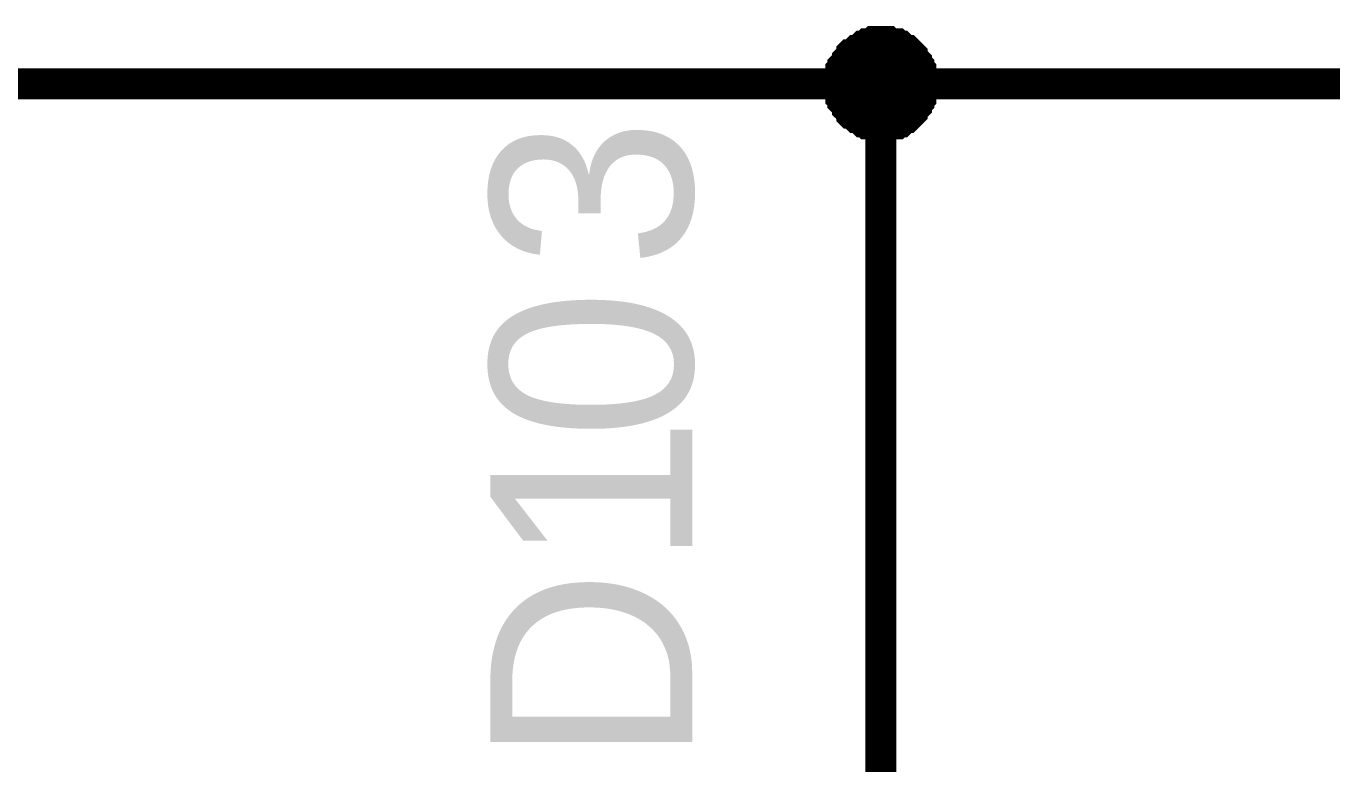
# Model space of a CAD drawing. Header units: millimetres. Extents: x 0 to 20.9, y 0 to 9.5.
# Drawn here: x 16.6745 to 17.1717, y 4.3408 to 4.6216 of the extents above; entities that cross this region are included whole.
import ezdxf

# ---------------------------------------------------------------- set-up
doc = ezdxf.new("R2010")
doc.units = ezdxf.units.MM
doc.header["$MEASUREMENT"] = 0
doc.layers.add('Sheet', color=255, linetype='Continuous')

msp = doc.modelspace()

# ---------------------------------------------------------------- linework, layer by layer
at = {"layer": 'Sheet'}
for points, const_width in [([(16.97995, 4.59963), (16.97995, 4.60047), (16.97995, 4.6013), (16.97995, 4.60297), (16.97995, 4.60381), (16.98079, 4.60464), (16.98079, 4.60548), (16.98079, 4.60631), (16.98162, 4.60715), (16.98162, 4.60798), (16.98246, 4.60882), (16.98329, 4.60966), (16.98329, 4.61049), (16.98413, 4.61133), (16.98496, 4.61216), (16.98496, 4.613), (16.9858, 4.61383), (16.98663, 4.61467), (16.98747, 4.61467), (16.9883, 4.6155), (16.98914, 4.61634), (16.98997, 4.61634), (16.99081, 4.61717), (16.99165, 4.61801), (16.99248, 4.61801), (16.99332, 4.61884), (16.99415, 4.61884), (16.99499, 4.61884), (16.99582, 4.61968), (16.99666, 4.61968), (16.99833, 4.61968), (16.99916, 4.61968), (17, 4.61968)], 0.0039), ([(16.97995, 4.59963), (16.97995, 4.60047), (16.97995, 4.6013), (16.97995, 4.60297), (16.97995, 4.60381), (16.98079, 4.60464), (16.98079, 4.60548), (16.98079, 4.60631), (16.98162, 4.60715), (16.98162, 4.60798), (16.98246, 4.60882), (16.98329, 4.60966), (16.98329, 4.61049), (16.98413, 4.61133), (16.98496, 4.61216), (16.98496, 4.613), (16.9858, 4.61383), (16.98663, 4.61467), (16.98747, 4.61467), (16.9883, 4.6155), (16.98914, 4.61634), (16.98997, 4.61634), (16.99081, 4.61717), (16.99165, 4.61801), (16.99248, 4.61801), (16.99332, 4.61884), (16.99415, 4.61884), (16.99499, 4.61884), (16.99582, 4.61968), (16.99666, 4.61968), (16.99833, 4.61968), (16.99916, 4.61968), (17, 4.61968)], 0.0039), ([(16.97995, 4.59963), (16.97995, 4.60047), (16.97995, 4.6013), (16.97995, 4.60297), (16.97995, 4.60381), (16.98079, 4.60464), (16.98079, 4.60548), (16.98079, 4.60631), (16.98162, 4.60715), (16.98162, 4.60798), (16.98246, 4.60882), (16.98329, 4.60966), (16.98329, 4.61049), (16.98413, 4.61133), (16.98496, 4.61216), (16.98496, 4.613), (16.9858, 4.61383), (16.98663, 4.61467), (16.98747, 4.61467), (16.9883, 4.6155), (16.98914, 4.61634), (16.98997, 4.61634), (16.99081, 4.61717), (16.99165, 4.61801), (16.99248, 4.61801), (16.99332, 4.61884), (16.99415, 4.61884), (16.99499, 4.61884), (16.99582, 4.61968), (16.99666, 4.61968), (16.99833, 4.61968), (16.99916, 4.61968), (17, 4.61968)], 0.0039), ([(16.97995, 4.59963), (16.97995, 4.60047), (16.97995, 4.6013), (16.97995, 4.60297), (16.97995, 4.60381), (16.98079, 4.60464), (16.98079, 4.60548), (16.98079, 4.60631), (16.98162, 4.60715), (16.98162, 4.60798), (16.98246, 4.60882), (16.98329, 4.60966), (16.98329, 4.61049), (16.98413, 4.61133), (16.98496, 4.61216), (16.98496, 4.613), (16.9858, 4.61383), (16.98663, 4.61467), (16.98747, 4.61467), (16.9883, 4.6155), (16.98914, 4.61634), (16.98997, 4.61634), (16.99081, 4.61717), (16.99165, 4.61801), (16.99248, 4.61801), (16.99332, 4.61884), (16.99415, 4.61884), (16.99499, 4.61884), (16.99582, 4.61968), (16.99666, 4.61968), (16.99833, 4.61968), (16.99916, 4.61968), (17, 4.61968)], 0.0039), ([(16.97995, 4.59963), (16.97995, 4.60047), (16.97995, 4.6013), (16.97995, 4.60297), (16.97995, 4.60381), (16.98079, 4.60464), (16.98079, 4.60548), (16.98079, 4.60631), (16.98162, 4.60715), (16.98162, 4.60798), (16.98246, 4.60882), (16.98329, 4.60966), (16.98329, 4.61049), (16.98413, 4.61133), (16.98496, 4.61216), (16.98496, 4.613), (16.9858, 4.61383), (16.98663, 4.61467), (16.98747, 4.61467), (16.9883, 4.6155), (16.98914, 4.61634), (16.98997, 4.61634), (16.99081, 4.61717), (16.99165, 4.61801), (16.99248, 4.61801), (16.99332, 4.61884), (16.99415, 4.61884), (16.99499, 4.61884), (16.99582, 4.61968), (16.99666, 4.61968), (16.99833, 4.61968), (16.99916, 4.61968), (17, 4.61968)], 0.0039), ([(16.97995, 4.59963), (16.97995, 4.60047), (16.97995, 4.6013), (16.97995, 4.60297), (16.97995, 4.60381), (16.98079, 4.60464), (16.98079, 4.60548), (16.98079, 4.60631), (16.98162, 4.60715), (16.98162, 4.60798), (16.98246, 4.60882), (16.98329, 4.60966), (16.98329, 4.61049), (16.98413, 4.61133), (16.98496, 4.61216), (16.98496, 4.613), (16.9858, 4.61383), (16.98663, 4.61467), (16.98747, 4.61467), (16.9883, 4.6155), (16.98914, 4.61634), (16.98997, 4.61634), (16.99081, 4.61717), (16.99165, 4.61801), (16.99248, 4.61801), (16.99332, 4.61884), (16.99415, 4.61884), (16.99499, 4.61884), (16.99582, 4.61968), (16.99666, 4.61968), (16.99833, 4.61968), (16.99916, 4.61968), (17, 4.61968)], 0.0039), ([(16.97995, 4.59963), (16.97995, 4.60047), (16.97995, 4.6013), (16.97995, 4.60297), (16.97995, 4.60381), (16.98079, 4.60464), (16.98079, 4.60548), (16.98079, 4.60631), (16.98162, 4.60715), (16.98162, 4.60798), (16.98246, 4.60882), (16.98329, 4.60966), (16.98329, 4.61049), (16.98413, 4.61133), (16.98496, 4.61216), (16.98496, 4.613), (16.9858, 4.61383), (16.98663, 4.61467), (16.98747, 4.61467), (16.9883, 4.6155), (16.98914, 4.61634), (16.98997, 4.61634), (16.99081, 4.61717), (16.99165, 4.61801), (16.99248, 4.61801), (16.99332, 4.61884), (16.99415, 4.61884), (16.99499, 4.61884), (16.99582, 4.61968), (16.99666, 4.61968), (16.99833, 4.61968), (16.99916, 4.61968), (17, 4.61968)], 0.0039), ([(16.97995, 4.59963), (16.97995, 4.60047), (16.97995, 4.6013), (16.97995, 4.60297), (16.97995, 4.60381), (16.98079, 4.60464), (16.98079, 4.60548), (16.98079, 4.60631), (16.98162, 4.60715), (16.98162, 4.60798), (16.98246, 4.60882), (16.98329, 4.60966), (16.98329, 4.61049), (16.98413, 4.61133), (16.98496, 4.61216), (16.98496, 4.613), (16.9858, 4.61383), (16.98663, 4.61467), (16.98747, 4.61467), (16.9883, 4.6155), (16.98914, 4.61634), (16.98997, 4.61634), (16.99081, 4.61717), (16.99165, 4.61801), (16.99248, 4.61801), (16.99332, 4.61884), (16.99415, 4.61884), (16.99499, 4.61884), (16.99582, 4.61968), (16.99666, 4.61968), (16.99833, 4.61968), (16.99916, 4.61968), (17, 4.61968)], 0.0039), ([(17, 4.61968), (17, 4.61968)], 0.0039), ([(17, 4.61968), (17.00083, 4.61968), (17.00251, 4.61968), (17.00334, 4.61968), (17.00418, 4.61968), (17.00501, 4.61884), (17.00585, 4.61884), (17.00752, 4.61884), (17.00835, 4.61801), (17.00919, 4.61801), (17.01002, 4.61717), (17.01086, 4.61634), (17.01169, 4.61634), (17.01253, 4.6155), (17.01337, 4.61467), (17.01337, 4.61467), (17.0142, 4.61383), (17.01504, 4.613), (17.01587, 4.61216), (17.01587, 4.61133), (17.01671, 4.61049), (17.01754, 4.60966), (17.01754, 4.60882), (17.01838, 4.60798), (17.01838, 4.60715), (17.01921, 4.60631), (17.01921, 4.60548), (17.01921, 4.60464), (17.02005, 4.60381), (17.02005, 4.60297), (17.02005, 4.6013), (17.02005, 4.60047), (17.02005, 4.59963)], 0.0039), ([(17, 4.61968), (17, 4.61968)], 0.0039), ([(17, 4.61968), (17.00083, 4.61968), (17.00251, 4.61968), (17.00334, 4.61968), (17.00418, 4.61968), (17.00501, 4.61884), (17.00585, 4.61884), (17.00752, 4.61884), (17.00835, 4.61801), (17.00919, 4.61801), (17.01002, 4.61717), (17.01086, 4.61634), (17.01169, 4.61634), (17.01253, 4.6155), (17.01337, 4.61467), (17.01337, 4.61467), (17.0142, 4.61383), (17.01504, 4.613), (17.01587, 4.61216), (17.01587, 4.61133), (17.01671, 4.61049), (17.01754, 4.60966), (17.01754, 4.60882), (17.01838, 4.60798), (17.01838, 4.60715), (17.01921, 4.60631), (17.01921, 4.60548), (17.01921, 4.60464), (17.02005, 4.60381), (17.02005, 4.60297), (17.02005, 4.6013), (17.02005, 4.60047), (17.02005, 4.59963)], 0.0039), ([(17, 4.61968), (17, 4.61968)], 0.0039), ([(17, 4.61968), (17.00083, 4.61968), (17.00251, 4.61968), (17.00334, 4.61968), (17.00418, 4.61968), (17.00501, 4.61884), (17.00585, 4.61884), (17.00752, 4.61884), (17.00835, 4.61801), (17.00919, 4.61801), (17.01002, 4.61717), (17.01086, 4.61634), (17.01169, 4.61634), (17.01253, 4.6155), (17.01337, 4.61467), (17.01337, 4.61467), (17.0142, 4.61383), (17.01504, 4.613), (17.01587, 4.61216), (17.01587, 4.61133), (17.01671, 4.61049), (17.01754, 4.60966), (17.01754, 4.60882), (17.01838, 4.60798), (17.01838, 4.60715), (17.01921, 4.60631), (17.01921, 4.60548), (17.01921, 4.60464), (17.02005, 4.60381), (17.02005, 4.60297), (17.02005, 4.6013), (17.02005, 4.60047), (17.02005, 4.59963)], 0.0039), ([(17, 4.61968), (17, 4.61968)], 0.0039), ([(17, 4.61968), (17.00083, 4.61968), (17.00251, 4.61968), (17.00334, 4.61968), (17.00418, 4.61968), (17.00501, 4.61884), (17.00585, 4.61884), (17.00752, 4.61884), (17.00835, 4.61801), (17.00919, 4.61801), (17.01002, 4.61717), (17.01086, 4.61634), (17.01169, 4.61634), (17.01253, 4.6155), (17.01337, 4.61467), (17.01337, 4.61467), (17.0142, 4.61383), (17.01504, 4.613), (17.01587, 4.61216), (17.01587, 4.61133), (17.01671, 4.61049), (17.01754, 4.60966), (17.01754, 4.60882), (17.01838, 4.60798), (17.01838, 4.60715), (17.01921, 4.60631), (17.01921, 4.60548), (17.01921, 4.60464), (17.02005, 4.60381), (17.02005, 4.60297), (17.02005, 4.6013), (17.02005, 4.60047), (17.02005, 4.59963)], 0.0039), ([(17, 4.61968), (17, 4.61968)], 0.0039), ([(17, 4.61968), (17.00083, 4.61968), (17.00251, 4.61968), (17.00334, 4.61968), (17.00418, 4.61968), (17.00501, 4.61884), (17.00585, 4.61884), (17.00752, 4.61884), (17.00835, 4.61801), (17.00919, 4.61801), (17.01002, 4.61717), (17.01086, 4.61634), (17.01169, 4.61634), (17.01253, 4.6155), (17.01337, 4.61467), (17.01337, 4.61467), (17.0142, 4.61383), (17.01504, 4.613), (17.01587, 4.61216), (17.01587, 4.61133), (17.01671, 4.61049), (17.01754, 4.60966), (17.01754, 4.60882), (17.01838, 4.60798), (17.01838, 4.60715), (17.01921, 4.60631), (17.01921, 4.60548), (17.01921, 4.60464), (17.02005, 4.60381), (17.02005, 4.60297), (17.02005, 4.6013), (17.02005, 4.60047), (17.02005, 4.59963)], 0.0039), ([(17, 4.61968), (17, 4.61968)], 0.0039), ([(17, 4.61968), (17.00083, 4.61968), (17.00251, 4.61968), (17.00334, 4.61968), (17.00418, 4.61968), (17.00501, 4.61884), (17.00585, 4.61884), (17.00752, 4.61884), (17.00835, 4.61801), (17.00919, 4.61801), (17.01002, 4.61717), (17.01086, 4.61634), (17.01169, 4.61634), (17.01253, 4.6155), (17.01337, 4.61467), (17.01337, 4.61467), (17.0142, 4.61383), (17.01504, 4.613), (17.01587, 4.61216), (17.01587, 4.61133), (17.01671, 4.61049), (17.01754, 4.60966), (17.01754, 4.60882), (17.01838, 4.60798), (17.01838, 4.60715), (17.01921, 4.60631), (17.01921, 4.60548), (17.01921, 4.60464), (17.02005, 4.60381), (17.02005, 4.60297), (17.02005, 4.6013), (17.02005, 4.60047), (17.02005, 4.59963)], 0.0039), ([(17, 4.61968), (17, 4.61968)], 0.0039), ([(17, 4.61968), (17.00083, 4.61968), (17.00251, 4.61968), (17.00334, 4.61968), (17.00418, 4.61968), (17.00501, 4.61884), (17.00585, 4.61884), (17.00752, 4.61884), (17.00835, 4.61801), (17.00919, 4.61801), (17.01002, 4.61717), (17.01086, 4.61634), (17.01169, 4.61634), (17.01253, 4.6155), (17.01337, 4.61467), (17.01337, 4.61467), (17.0142, 4.61383), (17.01504, 4.613), (17.01587, 4.61216), (17.01587, 4.61133), (17.01671, 4.61049), (17.01754, 4.60966), (17.01754, 4.60882), (17.01838, 4.60798), (17.01838, 4.60715), (17.01921, 4.60631), (17.01921, 4.60548), (17.01921, 4.60464), (17.02005, 4.60381), (17.02005, 4.60297), (17.02005, 4.6013), (17.02005, 4.60047), (17.02005, 4.59963)], 0.0039), ([(17, 4.61968), (17, 4.61968)], 0.0039), ([(17, 4.61968), (17.00083, 4.61968), (17.00251, 4.61968), (17.00334, 4.61968), (17.00418, 4.61968), (17.00501, 4.61884), (17.00585, 4.61884), (17.00752, 4.61884), (17.00835, 4.61801), (17.00919, 4.61801), (17.01002, 4.61717), (17.01086, 4.61634), (17.01169, 4.61634), (17.01253, 4.6155), (17.01337, 4.61467), (17.01337, 4.61467), (17.0142, 4.61383), (17.01504, 4.613), (17.01587, 4.61216), (17.01587, 4.61133), (17.01671, 4.61049), (17.01754, 4.60966), (17.01754, 4.60882), (17.01838, 4.60798), (17.01838, 4.60715), (17.01921, 4.60631), (17.01921, 4.60548), (17.01921, 4.60464), (17.02005, 4.60381), (17.02005, 4.60297), (17.02005, 4.6013), (17.02005, 4.60047), (17.02005, 4.59963)], 0.0039), ([(10.40049, 4.59963), (11.00029, 4.59963), (11.40044, 4.59963), (12.00025, 4.59963), (12.40039, 4.59963), (13.0002, 4.59963), (13.40034, 4.59963), (14.00015, 4.59963), (14.40029, 4.59963), (15.0001, 4.59963), (15.40025, 4.59963), (16.00005, 4.59963), (16.4002, 4.59963), (17, 4.59963), (17.40015, 4.59963), (17.99995, 4.59963), (18.4001, 4.59963), (19.00074, 4.59963), (19.40005, 4.59963), (19.40005, 4.39997)], 0.0118), ([(17, 4.59963), (17, 4.39997)], 0.0118), ([(17, 4.57958), (16.99916, 4.57958), (16.99833, 4.57958), (16.99666, 4.57958), (16.99582, 4.57958), (16.99499, 4.58042), (16.99415, 4.58042), (16.99332, 4.58042), (16.99248, 4.58125), (16.99165, 4.58125), (16.99081, 4.58209), (16.98997, 4.58292), (16.98914, 4.58292), (16.9883, 4.58376), (16.98747, 4.58459), (16.98663, 4.58459), (16.9858, 4.58543), (16.98496, 4.58626), (16.98496, 4.5871), (16.98413, 4.58794), (16.98329, 4.58877), (16.98329, 4.58961), (16.98246, 4.59044), (16.98162, 4.59128), (16.98162, 4.59211), (16.98079, 4.59295), (16.98079, 4.59378), (16.98079, 4.59462), (16.97995, 4.59545), (16.97995, 4.59629), (16.97995, 4.59796), (16.97995, 4.5988), (16.97995, 4.59963)], 0.0039), ([(16.97995, 4.59963), (16.97995, 4.59963)], 0.0039), ([(17, 4.57958), (16.99916, 4.57958), (16.99833, 4.57958), (16.99666, 4.57958), (16.99582, 4.57958), (16.99499, 4.58042), (16.99415, 4.58042), (16.99332, 4.58042), (16.99248, 4.58125), (16.99165, 4.58125), (16.99081, 4.58209), (16.98997, 4.58292), (16.98914, 4.58292), (16.9883, 4.58376), (16.98747, 4.58459), (16.98663, 4.58459), (16.9858, 4.58543), (16.98496, 4.58626), (16.98496, 4.5871), (16.98413, 4.58794), (16.98329, 4.58877), (16.98329, 4.58961), (16.98246, 4.59044), (16.98162, 4.59128), (16.98162, 4.59211), (16.98079, 4.59295), (16.98079, 4.59378), (16.98079, 4.59462), (16.97995, 4.59545), (16.97995, 4.59629), (16.97995, 4.59796), (16.97995, 4.5988), (16.97995, 4.59963)], 0.0039), ([(16.97995, 4.59963), (16.97995, 4.59963)], 0.0039), ([(17, 4.57958), (16.99916, 4.57958), (16.99833, 4.57958), (16.99666, 4.57958), (16.99582, 4.57958), (16.99499, 4.58042), (16.99415, 4.58042), (16.99332, 4.58042), (16.99248, 4.58125), (16.99165, 4.58125), (16.99081, 4.58209), (16.98997, 4.58292), (16.98914, 4.58292), (16.9883, 4.58376), (16.98747, 4.58459), (16.98663, 4.58459), (16.9858, 4.58543), (16.98496, 4.58626), (16.98496, 4.5871), (16.98413, 4.58794), (16.98329, 4.58877), (16.98329, 4.58961), (16.98246, 4.59044), (16.98162, 4.59128), (16.98162, 4.59211), (16.98079, 4.59295), (16.98079, 4.59378), (16.98079, 4.59462), (16.97995, 4.59545), (16.97995, 4.59629), (16.97995, 4.59796), (16.97995, 4.5988), (16.97995, 4.59963)], 0.0039), ([(16.97995, 4.59963), (16.97995, 4.59963)], 0.0039), ([(17, 4.57958), (16.99916, 4.57958), (16.99833, 4.57958), (16.99666, 4.57958), (16.99582, 4.57958), (16.99499, 4.58042), (16.99415, 4.58042), (16.99332, 4.58042), (16.99248, 4.58125), (16.99165, 4.58125), (16.99081, 4.58209), (16.98997, 4.58292), (16.98914, 4.58292), (16.9883, 4.58376), (16.98747, 4.58459), (16.98663, 4.58459), (16.9858, 4.58543), (16.98496, 4.58626), (16.98496, 4.5871), (16.98413, 4.58794), (16.98329, 4.58877), (16.98329, 4.58961), (16.98246, 4.59044), (16.98162, 4.59128), (16.98162, 4.59211), (16.98079, 4.59295), (16.98079, 4.59378), (16.98079, 4.59462), (16.97995, 4.59545), (16.97995, 4.59629), (16.97995, 4.59796), (16.97995, 4.5988), (16.97995, 4.59963)], 0.0039), ([(16.97995, 4.59963), (16.97995, 4.59963)], 0.0039), ([(17, 4.57958), (16.99916, 4.57958), (16.99833, 4.57958), (16.99666, 4.57958), (16.99582, 4.57958), (16.99499, 4.58042), (16.99415, 4.58042), (16.99332, 4.58042), (16.99248, 4.58125), (16.99165, 4.58125), (16.99081, 4.58209), (16.98997, 4.58292), (16.98914, 4.58292), (16.9883, 4.58376), (16.98747, 4.58459), (16.98663, 4.58459), (16.9858, 4.58543), (16.98496, 4.58626), (16.98496, 4.5871), (16.98413, 4.58794), (16.98329, 4.58877), (16.98329, 4.58961), (16.98246, 4.59044), (16.98162, 4.59128), (16.98162, 4.59211), (16.98079, 4.59295), (16.98079, 4.59378), (16.98079, 4.59462), (16.97995, 4.59545), (16.97995, 4.59629), (16.97995, 4.59796), (16.97995, 4.5988), (16.97995, 4.59963)], 0.0039), ([(16.97995, 4.59963), (16.97995, 4.59963)], 0.0039), ([(17, 4.57958), (16.99916, 4.57958), (16.99833, 4.57958), (16.99666, 4.57958), (16.99582, 4.57958), (16.99499, 4.58042), (16.99415, 4.58042), (16.99332, 4.58042), (16.99248, 4.58125), (16.99165, 4.58125), (16.99081, 4.58209), (16.98997, 4.58292), (16.98914, 4.58292), (16.9883, 4.58376), (16.98747, 4.58459), (16.98663, 4.58459), (16.9858, 4.58543), (16.98496, 4.58626), (16.98496, 4.5871), (16.98413, 4.58794), (16.98329, 4.58877), (16.98329, 4.58961), (16.98246, 4.59044), (16.98162, 4.59128), (16.98162, 4.59211), (16.98079, 4.59295), (16.98079, 4.59378), (16.98079, 4.59462), (16.97995, 4.59545), (16.97995, 4.59629), (16.97995, 4.59796), (16.97995, 4.5988), (16.97995, 4.59963)], 0.0039), ([(16.97995, 4.59963), (16.97995, 4.59963)], 0.0039), ([(17, 4.57958), (16.99916, 4.57958), (16.99833, 4.57958), (16.99666, 4.57958), (16.99582, 4.57958), (16.99499, 4.58042), (16.99415, 4.58042), (16.99332, 4.58042), (16.99248, 4.58125), (16.99165, 4.58125), (16.99081, 4.58209), (16.98997, 4.58292), (16.98914, 4.58292), (16.9883, 4.58376), (16.98747, 4.58459), (16.98663, 4.58459), (16.9858, 4.58543), (16.98496, 4.58626), (16.98496, 4.5871), (16.98413, 4.58794), (16.98329, 4.58877), (16.98329, 4.58961), (16.98246, 4.59044), (16.98162, 4.59128), (16.98162, 4.59211), (16.98079, 4.59295), (16.98079, 4.59378), (16.98079, 4.59462), (16.97995, 4.59545), (16.97995, 4.59629), (16.97995, 4.59796), (16.97995, 4.5988), (16.97995, 4.59963)], 0.0039), ([(16.97995, 4.59963), (16.97995, 4.59963)], 0.0039), ([(17, 4.57958), (16.99916, 4.57958), (16.99833, 4.57958), (16.99666, 4.57958), (16.99582, 4.57958), (16.99499, 4.58042), (16.99415, 4.58042), (16.99332, 4.58042), (16.99248, 4.58125), (16.99165, 4.58125), (16.99081, 4.58209), (16.98997, 4.58292), (16.98914, 4.58292), (16.9883, 4.58376), (16.98747, 4.58459), (16.98663, 4.58459), (16.9858, 4.58543), (16.98496, 4.58626), (16.98496, 4.5871), (16.98413, 4.58794), (16.98329, 4.58877), (16.98329, 4.58961), (16.98246, 4.59044), (16.98162, 4.59128), (16.98162, 4.59211), (16.98079, 4.59295), (16.98079, 4.59378), (16.98079, 4.59462), (16.97995, 4.59545), (16.97995, 4.59629), (16.97995, 4.59796), (16.97995, 4.5988), (16.97995, 4.59963)], 0.0039), ([(16.97995, 4.59963), (16.97995, 4.59963)], 0.0039), ([(17.02005, 4.59963), (17.02005, 4.5988), (17.02005, 4.59796), (17.02005, 4.59629), (17.02005, 4.59545), (17.01921, 4.59462), (17.01921, 4.59378), (17.01921, 4.59295), (17.01838, 4.59211), (17.01838, 4.59128), (17.01754, 4.59044), (17.01754, 4.58961), (17.01671, 4.58877), (17.01587, 4.58794), (17.01587, 4.5871), (17.01504, 4.58626), (17.0142, 4.58543), (17.01337, 4.58459), (17.01337, 4.58459), (17.01253, 4.58376), (17.01169, 4.58292), (17.01086, 4.58292), (17.01002, 4.58209), (17.00919, 4.58125), (17.00835, 4.58125), (17.00752, 4.58042), (17.00585, 4.58042), (17.00501, 4.58042), (17.00418, 4.57958), (17.00334, 4.57958), (17.00251, 4.57958), (17.00083, 4.57958), (17, 4.57958)], 0.0039), ([(17.02005, 4.59963), (17.02005, 4.5988), (17.02005, 4.59796), (17.02005, 4.59629), (17.02005, 4.59545), (17.01921, 4.59462), (17.01921, 4.59378), (17.01921, 4.59295), (17.01838, 4.59211), (17.01838, 4.59128), (17.01754, 4.59044), (17.01754, 4.58961), (17.01671, 4.58877), (17.01587, 4.58794), (17.01587, 4.5871), (17.01504, 4.58626), (17.0142, 4.58543), (17.01337, 4.58459), (17.01337, 4.58459), (17.01253, 4.58376), (17.01169, 4.58292), (17.01086, 4.58292), (17.01002, 4.58209), (17.00919, 4.58125), (17.00835, 4.58125), (17.00752, 4.58042), (17.00585, 4.58042), (17.00501, 4.58042), (17.00418, 4.57958), (17.00334, 4.57958), (17.00251, 4.57958), (17.00083, 4.57958), (17, 4.57958)], 0.0039), ([(17.02005, 4.59963), (17.02005, 4.5988), (17.02005, 4.59796), (17.02005, 4.59629), (17.02005, 4.59545), (17.01921, 4.59462), (17.01921, 4.59378), (17.01921, 4.59295), (17.01838, 4.59211), (17.01838, 4.59128), (17.01754, 4.59044), (17.01754, 4.58961), (17.01671, 4.58877), (17.01587, 4.58794), (17.01587, 4.5871), (17.01504, 4.58626), (17.0142, 4.58543), (17.01337, 4.58459), (17.01337, 4.58459), (17.01253, 4.58376), (17.01169, 4.58292), (17.01086, 4.58292), (17.01002, 4.58209), (17.00919, 4.58125), (17.00835, 4.58125), (17.00752, 4.58042), (17.00585, 4.58042), (17.00501, 4.58042), (17.00418, 4.57958), (17.00334, 4.57958), (17.00251, 4.57958), (17.00083, 4.57958), (17, 4.57958)], 0.0039), ([(17.02005, 4.59963), (17.02005, 4.5988), (17.02005, 4.59796), (17.02005, 4.59629), (17.02005, 4.59545), (17.01921, 4.59462), (17.01921, 4.59378), (17.01921, 4.59295), (17.01838, 4.59211), (17.01838, 4.59128), (17.01754, 4.59044), (17.01754, 4.58961), (17.01671, 4.58877), (17.01587, 4.58794), (17.01587, 4.5871), (17.01504, 4.58626), (17.0142, 4.58543), (17.01337, 4.58459), (17.01337, 4.58459), (17.01253, 4.58376), (17.01169, 4.58292), (17.01086, 4.58292), (17.01002, 4.58209), (17.00919, 4.58125), (17.00835, 4.58125), (17.00752, 4.58042), (17.00585, 4.58042), (17.00501, 4.58042), (17.00418, 4.57958), (17.00334, 4.57958), (17.00251, 4.57958), (17.00083, 4.57958), (17, 4.57958)], 0.0039), ([(17.02005, 4.59963), (17.02005, 4.5988), (17.02005, 4.59796), (17.02005, 4.59629), (17.02005, 4.59545), (17.01921, 4.59462), (17.01921, 4.59378), (17.01921, 4.59295), (17.01838, 4.59211), (17.01838, 4.59128), (17.01754, 4.59044), (17.01754, 4.58961), (17.01671, 4.58877), (17.01587, 4.58794), (17.01587, 4.5871), (17.01504, 4.58626), (17.0142, 4.58543), (17.01337, 4.58459), (17.01337, 4.58459), (17.01253, 4.58376), (17.01169, 4.58292), (17.01086, 4.58292), (17.01002, 4.58209), (17.00919, 4.58125), (17.00835, 4.58125), (17.00752, 4.58042), (17.00585, 4.58042), (17.00501, 4.58042), (17.00418, 4.57958), (17.00334, 4.57958), (17.00251, 4.57958), (17.00083, 4.57958), (17, 4.57958)], 0.0039), ([(17.02005, 4.59963), (17.02005, 4.5988), (17.02005, 4.59796), (17.02005, 4.59629), (17.02005, 4.59545), (17.01921, 4.59462), (17.01921, 4.59378), (17.01921, 4.59295), (17.01838, 4.59211), (17.01838, 4.59128), (17.01754, 4.59044), (17.01754, 4.58961), (17.01671, 4.58877), (17.01587, 4.58794), (17.01587, 4.5871), (17.01504, 4.58626), (17.0142, 4.58543), (17.01337, 4.58459), (17.01337, 4.58459), (17.01253, 4.58376), (17.01169, 4.58292), (17.01086, 4.58292), (17.01002, 4.58209), (17.00919, 4.58125), (17.00835, 4.58125), (17.00752, 4.58042), (17.00585, 4.58042), (17.00501, 4.58042), (17.00418, 4.57958), (17.00334, 4.57958), (17.00251, 4.57958), (17.00083, 4.57958), (17, 4.57958)], 0.0039), ([(17.02005, 4.59963), (17.02005, 4.5988), (17.02005, 4.59796), (17.02005, 4.59629), (17.02005, 4.59545), (17.01921, 4.59462), (17.01921, 4.59378), (17.01921, 4.59295), (17.01838, 4.59211), (17.01838, 4.59128), (17.01754, 4.59044), (17.01754, 4.58961), (17.01671, 4.58877), (17.01587, 4.58794), (17.01587, 4.5871), (17.01504, 4.58626), (17.0142, 4.58543), (17.01337, 4.58459), (17.01337, 4.58459), (17.01253, 4.58376), (17.01169, 4.58292), (17.01086, 4.58292), (17.01002, 4.58209), (17.00919, 4.58125), (17.00835, 4.58125), (17.00752, 4.58042), (17.00585, 4.58042), (17.00501, 4.58042), (17.00418, 4.57958), (17.00334, 4.57958), (17.00251, 4.57958), (17.00083, 4.57958), (17, 4.57958)], 0.0039), ([(17.02005, 4.59963), (17.02005, 4.5988), (17.02005, 4.59796), (17.02005, 4.59629), (17.02005, 4.59545), (17.01921, 4.59462), (17.01921, 4.59378), (17.01921, 4.59295), (17.01838, 4.59211), (17.01838, 4.59128), (17.01754, 4.59044), (17.01754, 4.58961), (17.01671, 4.58877), (17.01587, 4.58794), (17.01587, 4.5871), (17.01504, 4.58626), (17.0142, 4.58543), (17.01337, 4.58459), (17.01337, 4.58459), (17.01253, 4.58376), (17.01169, 4.58292), (17.01086, 4.58292), (17.01002, 4.58209), (17.00919, 4.58125), (17.00835, 4.58125), (17.00752, 4.58042), (17.00585, 4.58042), (17.00501, 4.58042), (17.00418, 4.57958), (17.00334, 4.57958), (17.00251, 4.57958), (17.00083, 4.57958), (17, 4.57958)], 0.0039), ([(17.02005, 4.59963), (17.02005, 4.59963), (17.02005, 4.59963), (17.02005, 4.59963), (17.02005, 4.59963), (17.02005, 4.59963), (17.02005, 4.59963), (17.02005, 4.59963), (17.02005, 4.59963), (17.02005, 4.59963), (17.02005, 4.59963), (17.02005, 4.59963), (17.02005, 4.59963), (17.02005, 4.59963), (17.02005, 4.59963), (17.02005, 4.59963), (17.02005, 4.59963), (17.02005, 4.59963), (17.02005, 4.59963), (17.02005, 4.59963), (17.02005, 4.59963), (17.02005, 4.59963), (17.02005, 4.59963), (17.02005, 4.59963), (17.02005, 4.59963), (17.02005, 4.59963), (17.02005, 4.59963), (17.02005, 4.59963), (17.02005, 4.59963), (17.02005, 4.59963), (17.02005, 4.59963), (17.02005, 4.59963), (17.02005, 4.59963)], 0.0039), ([(17.02005, 4.59963), (17.02005, 4.59963)], 0.0039), ([(17.02005, 4.59963), (17.02005, 4.59963), (17.02005, 4.59963), (17.02005, 4.59963), (17.02005, 4.59963), (17.02005, 4.59963), (17.02005, 4.59963), (17.02005, 4.59963), (17.02005, 4.59963), (17.02005, 4.59963), (17.02005, 4.59963), (17.02005, 4.59963), (17.02005, 4.59963), (17.02005, 4.59963), (17.02005, 4.59963), (17.02005, 4.59963), (17.02005, 4.59963), (17.02005, 4.59963), (17.02005, 4.59963), (17.02005, 4.59963), (17.02005, 4.59963), (17.02005, 4.59963), (17.02005, 4.59963), (17.02005, 4.59963), (17.02005, 4.59963), (17.02005, 4.59963), (17.02005, 4.59963), (17.02005, 4.59963), (17.02005, 4.59963), (17.02005, 4.59963), (17.02005, 4.59963), (17.02005, 4.59963), (17.02005, 4.59963)], 0.0039), ([(17.02005, 4.59963), (17.02005, 4.59963)], 0.0039), ([(17.02005, 4.59963), (17.02005, 4.59963), (17.02005, 4.59963), (17.02005, 4.59963), (17.02005, 4.59963), (17.02005, 4.59963), (17.02005, 4.59963), (17.02005, 4.59963), (17.02005, 4.59963), (17.02005, 4.59963), (17.02005, 4.59963), (17.02005, 4.59963), (17.02005, 4.59963), (17.02005, 4.59963), (17.02005, 4.59963), (17.02005, 4.59963), (17.02005, 4.59963), (17.02005, 4.59963), (17.02005, 4.59963), (17.02005, 4.59963), (17.02005, 4.59963), (17.02005, 4.59963), (17.02005, 4.59963), (17.02005, 4.59963), (17.02005, 4.59963), (17.02005, 4.59963), (17.02005, 4.59963), (17.02005, 4.59963), (17.02005, 4.59963), (17.02005, 4.59963), (17.02005, 4.59963), (17.02005, 4.59963), (17.02005, 4.59963)], 0.0039), ([(17.02005, 4.59963), (17.02005, 4.59963)], 0.0039), ([(17.02005, 4.59963), (17.02005, 4.59963), (17.02005, 4.59963), (17.02005, 4.59963), (17.02005, 4.59963), (17.02005, 4.59963), (17.02005, 4.59963), (17.02005, 4.59963), (17.02005, 4.59963), (17.02005, 4.59963), (17.02005, 4.59963), (17.02005, 4.59963), (17.02005, 4.59963), (17.02005, 4.59963), (17.02005, 4.59963), (17.02005, 4.59963), (17.02005, 4.59963), (17.02005, 4.59963), (17.02005, 4.59963), (17.02005, 4.59963), (17.02005, 4.59963), (17.02005, 4.59963), (17.02005, 4.59963), (17.02005, 4.59963), (17.02005, 4.59963), (17.02005, 4.59963), (17.02005, 4.59963), (17.02005, 4.59963), (17.02005, 4.59963), (17.02005, 4.59963), (17.02005, 4.59963), (17.02005, 4.59963), (17.02005, 4.59963)], 0.0039), ([(17.02005, 4.59963), (17.02005, 4.59963)], 0.0039), ([(17.02005, 4.59963), (17.02005, 4.59963), (17.02005, 4.59963), (17.02005, 4.59963), (17.02005, 4.59963), (17.02005, 4.59963), (17.02005, 4.59963), (17.02005, 4.59963), (17.02005, 4.59963), (17.02005, 4.59963), (17.02005, 4.59963), (17.02005, 4.59963), (17.02005, 4.59963), (17.02005, 4.59963), (17.02005, 4.59963), (17.02005, 4.59963), (17.02005, 4.59963), (17.02005, 4.59963), (17.02005, 4.59963), (17.02005, 4.59963), (17.02005, 4.59963), (17.02005, 4.59963), (17.02005, 4.59963), (17.02005, 4.59963), (17.02005, 4.59963), (17.02005, 4.59963), (17.02005, 4.59963), (17.02005, 4.59963), (17.02005, 4.59963), (17.02005, 4.59963), (17.02005, 4.59963), (17.02005, 4.59963), (17.02005, 4.59963)], 0.0039), ([(17.02005, 4.59963), (17.02005, 4.59963)], 0.0039), ([(17.02005, 4.59963), (17.02005, 4.59963), (17.02005, 4.59963), (17.02005, 4.59963), (17.02005, 4.59963), (17.02005, 4.59963), (17.02005, 4.59963), (17.02005, 4.59963), (17.02005, 4.59963), (17.02005, 4.59963), (17.02005, 4.59963), (17.02005, 4.59963), (17.02005, 4.59963), (17.02005, 4.59963), (17.02005, 4.59963), (17.02005, 4.59963), (17.02005, 4.59963), (17.02005, 4.59963), (17.02005, 4.59963), (17.02005, 4.59963), (17.02005, 4.59963), (17.02005, 4.59963), (17.02005, 4.59963), (17.02005, 4.59963), (17.02005, 4.59963), (17.02005, 4.59963), (17.02005, 4.59963), (17.02005, 4.59963), (17.02005, 4.59963), (17.02005, 4.59963), (17.02005, 4.59963), (17.02005, 4.59963), (17.02005, 4.59963)], 0.0039), ([(17.02005, 4.59963), (17.02005, 4.59963)], 0.0039), ([(17.02005, 4.59963), (17.02005, 4.59963), (17.02005, 4.59963), (17.02005, 4.59963), (17.02005, 4.59963), (17.02005, 4.59963), (17.02005, 4.59963), (17.02005, 4.59963), (17.02005, 4.59963), (17.02005, 4.59963), (17.02005, 4.59963), (17.02005, 4.59963), (17.02005, 4.59963), (17.02005, 4.59963), (17.02005, 4.59963), (17.02005, 4.59963), (17.02005, 4.59963), (17.02005, 4.59963), (17.02005, 4.59963), (17.02005, 4.59963), (17.02005, 4.59963), (17.02005, 4.59963), (17.02005, 4.59963), (17.02005, 4.59963), (17.02005, 4.59963), (17.02005, 4.59963), (17.02005, 4.59963), (17.02005, 4.59963), (17.02005, 4.59963), (17.02005, 4.59963), (17.02005, 4.59963), (17.02005, 4.59963), (17.02005, 4.59963)], 0.0039), ([(17.02005, 4.59963), (17.02005, 4.59963)], 0.0039), ([(17.02005, 4.59963), (17.02005, 4.59963), (17.02005, 4.59963), (17.02005, 4.59963), (17.02005, 4.59963), (17.02005, 4.59963), (17.02005, 4.59963), (17.02005, 4.59963), (17.02005, 4.59963), (17.02005, 4.59963), (17.02005, 4.59963), (17.02005, 4.59963), (17.02005, 4.59963), (17.02005, 4.59963), (17.02005, 4.59963), (17.02005, 4.59963), (17.02005, 4.59963), (17.02005, 4.59963), (17.02005, 4.59963), (17.02005, 4.59963), (17.02005, 4.59963), (17.02005, 4.59963), (17.02005, 4.59963), (17.02005, 4.59963), (17.02005, 4.59963), (17.02005, 4.59963), (17.02005, 4.59963), (17.02005, 4.59963), (17.02005, 4.59963), (17.02005, 4.59963), (17.02005, 4.59963), (17.02005, 4.59963), (17.02005, 4.59963)], 0.0039), ([(17.02005, 4.59963), (17.02005, 4.59963)], 0.0039), ([(17, 4.3014), (17, 4.39997)], 0.0118)]:
    msp.add_lwpolyline(points, dxfattribs=dict(at, const_width=const_width))
at = {"layer": 'Sheet', "const_width": 0.02}
msp.add_lwpolyline([(16.99, 4.6, 1), (17.01, 4.6, 1)], format="xyb", close=True, dxfattribs=at)

# ---------------------------------------------------------------- texts
at = {"layer": 'Sheet'}
for s, p in [('3', (16.92816, 4.52946)), ('0', (16.92816, 4.4643)), ('1', (16.92816, 4.41585)), ('D', (16.92816, 4.34066))]:
    msp.add_text(s, height=0.07686, rotation=90, dxfattribs=at).set_placement(p)

doc.saveas('drawing.dxf')
